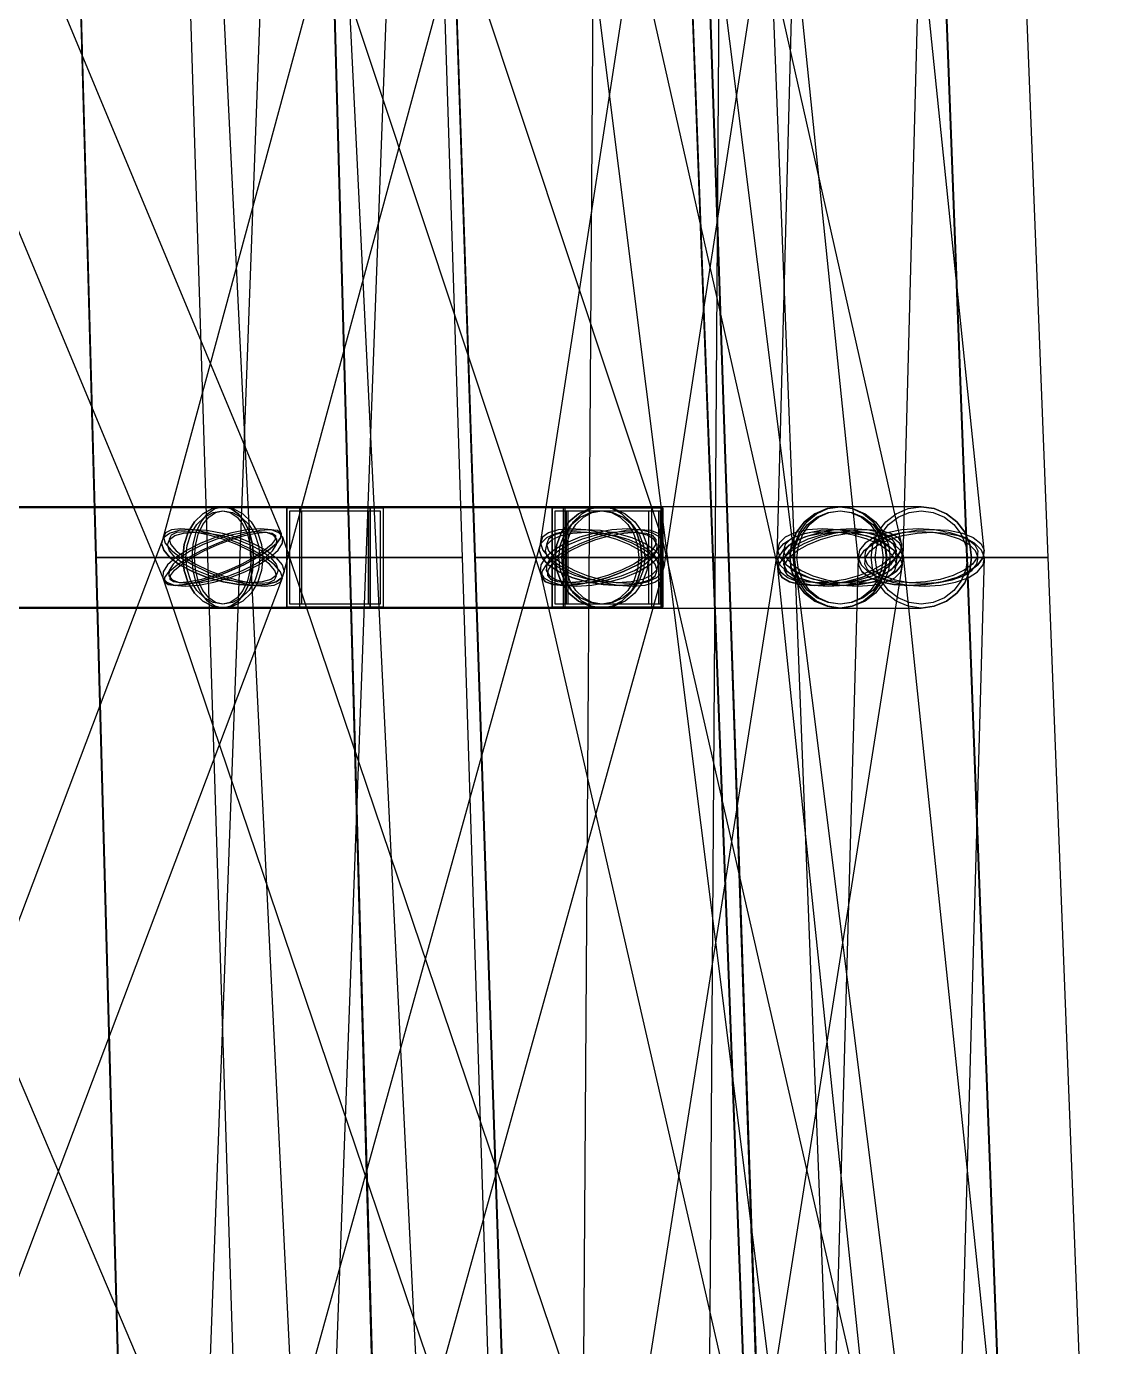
# Model space of a CAD drawing. Header units: millimetres. Extents: x -123812 to 252100, y -3000 to 639000.
# Drawn here: x 5987 to 10288, y 476827 to 482135 of the extents above; entities that cross this region are included whole.
import ezdxf

# ---------------------------------------------------------------- set-up
doc = ezdxf.new("R2010")
doc.units = ezdxf.units.MM
doc.layers.add('D-STR-STRC', color=7, linetype='Continuous', lineweight=25)

msp = doc.modelspace()

# ---------------------------------------------------------------- linework, layer by layer
at = {"layer": 'D-STR-STRC'}
for points in [[(6055.3, 496987.7), (7132.3, 474987.7), (7140.9, 474982), (7166.2, 474977.6), (7206.6, 474974.7), (7259.1, 474973.5), (7320.3, 474974.1), (7386, 474976.5), (7451.6, 474980.5), (7512.8, 474985.8), (7565.3, 474992.1), (7605.7, 474998.9), (7631, 475005.8), (7639.6, 475012.3), (6562.7, 497012.3)], [(6435.6, 496968.5), (9192.6, 474968.5), (9201.2, 474965.6), (9226.3, 474965.1), (9266.4, 474966.9), (9318.6, 474971), (9379.4, 474977), (9444.6, 474984.7), (9509.8, 474993.3), (9570.6, 475002.5), (9622.8, 475011.4), (9662.9, 475019.6), (9688.1, 475026.4), (9696.6, 475031.5), (6939.7, 497031.5)], [(7473, 497009.3), (6660.1, 475009.3), (6668.8, 475001.7), (6694.1, 474994), (6734.4, 474986.6), (6787, 474980.3), (6848.2, 474975.2), (6913.9, 474971.9), (6979.6, 474970.4), (7040.8, 474971), (7093.4, 474973.5), (7133.8, 474977.9), (7159.1, 474983.8), (7167.8, 474990.7), (7980.7, 496990.7)], [(8364.2, 497001.7), (8213.8, 475001.7), (8222.5, 474994), (8247.8, 474986.7), (8288.2, 474980.3), (8340.8, 474975.2), (8402.1, 474971.9), (8467.8, 474970.4), (8533.5, 474971), (8594.8, 474973.5), (8647.4, 474977.9), (8687.8, 474983.7), (8713.1, 474990.7), (8721.8, 474998.3), (8872.2, 496998.3)], [(4460.1, 484902.1), (6542.1, 479902.1), (6556.4, 479890.8), (6585.8, 479887), (6628.1, 479890.8), (6680.6, 479902.1), (6739.6, 479920.1), (6801.1, 479943.5), (6860.9, 479970.8), (6915, 480000), (6959.6, 480029.2), (6991.7, 480056.5), (7009.2, 480079.9), (7010.8, 480097.9), (4928.8, 485097.9)], [(6397.8, 484920.1), (8058.3, 479920.1), (8073.3, 479902.1), (8103.6, 479890.8), (8147.3, 479887), (8201.4, 479890.8), (8262.2, 479902.1), (8325.5, 479920.1), (8387, 479943.5), (8442.5, 479970.8), (8488.3, 480000), (8521.2, 480029.2), (8539, 480056.5), (8540.5, 480079.9), (6880.1, 485079.9)], [(7884.6, 485056.5), (6530, 480056.5), (6538.7, 480029.2), (6563.5, 480000), (6602.9, 479970.8), (6654.1, 479943.5), (6713.6, 479920.1), (6777.4, 479902.1), (6841.2, 479890.8), (6900.5, 479887), (6951.4, 479890.8), (6990.3, 479902.1), (7014.7, 479920.1), (7022.8, 479943.5), (8377.4, 484943.5)], [(7883.4, 484943.5), (9009.2, 479943.5), (9023.8, 479920.1), (9054.3, 479902.1), (9098.6, 479890.8), (9153.7, 479887), (9215.8, 479890.8), (9280.7, 479902.1), (9344, 479920.1), (9401.3, 479943.5), (9448.8, 479970.8), (9483.2, 480000), (9502.2, 480029.2), (9504.4, 480056.5), (8378.6, 485056.5)], [(8817.5, 485029.2), (8047.9, 480029.2), (8057.9, 480000), (8084.4, 479970.8), (8125.5, 479943.5), (8178.5, 479920.1), (8239.7, 479902.1), (8305, 479890.8), (8369.9, 479887), (8430, 479890.8), (8481.2, 479902.1), (8520, 479920.1), (8543.8, 479943.5), (8550.9, 479970.8), (9320.5, 484970.8)], [(8816.8, 484970.8), (9331.1, 479970.8), (9344.6, 479943.5), (9374.3, 479920.1), (9418.3, 479902.1), (9473.5, 479890.8), (9536.2, 479887), (9602.1, 479890.8), (9666.8, 479902.1), (9725.7, 479920.1), (9775, 479943.5), (9811.2, 479970.8), (9831.8, 480000), (9835.6, 480029.2), (9321.2, 485029.2)], [(9135.2, 485000), (9003.1, 480000), (9014.9, 479970.8), (9043.2, 479943.5), (9086, 479920.1), (9140.4, 479902.1), (9202.8, 479890.8), (9268.9, 479887), (9334.1, 479890.8), (9394.1, 479902.1), (9444.7, 479920.1), (9482.5, 479943.5), (9504.9, 479970.8), (9510.4, 480000), (9642.5, 485000)], [(4791.7, 479796.8), (6776.4, 479796.8), (6808.5, 479803.7), (6838.3, 479824), (6863.9, 479856.3), (6883.6, 479898.4), (6895.9, 479947.4), (6900.1, 480000), (6895.9, 480052.6), (6883.6, 480101.6), (6863.9, 480143.7), (6838.3, 480176), (6808.5, 480196.3), (6776.4, 480203.2), (4791.7, 480203.2)], [(4791.7, 479796.8), (6776.4, 479796.8), (6808.5, 479803.7), (6838.3, 479824), (6863.9, 479856.3), (6883.6, 479898.4), (6895.9, 479947.4), (6900.1, 480000), (6895.9, 480052.6), (6883.6, 480101.6), (6863.9, 480143.7), (6838.3, 480176), (6808.5, 480196.3), (6776.4, 480203.2), (4791.7, 480203.2)], [(7147.7, 475099.5), (5025.4, 480099.5), (5010.8, 480110.9), (4981.4, 480114.8), (4939, 480110.9), (4886.5, 480099.5), (4827.6, 480081.2), (4766.3, 480057.4), (4706.6, 480029.7), (4652.8, 480000), (4608.4, 479970.3), (4576.6, 479942.6), (4559.3, 479918.8), (4557.9, 479900.5), (6680.2, 474900.5)], [(5128.1, 474918.8), (7015.6, 479918.8), (7007.6, 479942.6), (6983.8, 479970.3), (6945.9, 480000), (6896.5, 480029.7), (6838.9, 480057.4), (6777, 480081.2), (6715.1, 480099.5), (6657.3, 480110.9), (6607.7, 480114.8), (6569.6, 480110.9), (6545.6, 480099.5), (6537.3, 480081.2), (4649.7, 475081.2)], [(8708.5, 475081.2), (7017.1, 480081.2), (7002, 480099.5), (6971.4, 480110.9), (6927.6, 480114.8), (6873.5, 480110.9), (6812.8, 480099.5), (6749.6, 480081.2), (6688.2, 480057.4), (6632.9, 480029.7), (6587.3, 480000), (6554.6, 479970.3), (6537, 479942.6), (6535.8, 479918.8), (8227.1, 474918.8)], [(7160.1, 474942.6), (8545.5, 479942.6), (8536.9, 479970.3), (8512.1, 480000), (8472.8, 480029.7), (8421.7, 480057.4), (8362.2, 480081.2), (8298.5, 480099.5), (8234.8, 480110.9), (8175.6, 480114.8), (8124.7, 480110.9), (8085.8, 480099.5), (8061.4, 480081.2), (8053.3, 480057.4), (6667.8, 475057.4)], [(9692, 475057.4), (8546.8, 480057.4), (8532, 480081.2), (8501.4, 480099.5), (8456.9, 480110.9), (8401.8, 480114.8), (8339.6, 480110.9), (8274.8, 480099.5), (8211.6, 480081.2), (8154.4, 480057.4), (8107, 480029.7), (8072.8, 480000), (8054, 479970.3), (8052, 479942.6), (9197.2, 474942.6)], [(8719.2, 474970.3), (9508.2, 479970.3), (9498.2, 480000), (9471.7, 480029.7), (9430.6, 480057.4), (9377.6, 480081.2), (9316.4, 480099.5), (9251.1, 480110.9), (9186.3, 480114.8), (9126.2, 480110.9), (9075, 480099.5), (9036.2, 480081.2), (9012.5, 480057.4), (9005.4, 480029.7), (8216.4, 475029.7)], [(10029.9, 475029.7), (9508.9, 480029.7), (9495.3, 480057.4), (9465.5, 480081.2), (9421.4, 480099.5), (9366.1, 480110.9), (9303.4, 480114.8), (9237.4, 480110.9), (9172.8, 480099.5), (9114, 480081.2), (9064.8, 480057.4), (9028.7, 480029.7), (9008.2, 480000), (9004.6, 479970.3), (9525.6, 474970.3)], [(9698.2, 475000), (9837, 480000), (9825.1, 480029.7), (9796.8, 480057.4), (9753.9, 480081.2), (9699.4, 480099.5), (9637, 480110.9), (9570.9, 480114.8), (9505.7, 480110.9), (9445.8, 480099.5), (9395.2, 480081.2), (9357.5, 480057.4), (9335.1, 480029.7), (9329.7, 480000), (9191, 475000)]]:
    msp.add_lwpolyline(points, dxfattribs=at)
for points in [[(6128.2, 485000), (6264.5, 480000), (7288.4, 480000), (7149.7, 485000)], [(6129.8, 485000), (6266.8, 480000), (7286, 480000), (7148.1, 485000)], [(6557.8, 485000), (6715.3, 480000), (7739.2, 480000), (7579.3, 485000)], [(7620.2, 485000), (7787.5, 480000), (8811.3, 480000), (8641.8, 485000)], [(7621.9, 485000), (7789.8, 480000), (8809, 480000), (8640.1, 485000)], [(8558.2, 485000), (8744.9, 480000), (9768.7, 480000), (9579.7, 485000)], [(8559.8, 485000), (8747.2, 480000), (9766.4, 480000), (9578.1, 485000)], [(8879.8, 485000), (9073.7, 480000), (10092.9, 480000), (9898, 485000)], [(4031.2, 479800), (7368.7, 479800), (7368.7, 480200), (4031.2, 480200)], [(4031.2, 479800), (7368.7, 479800), (7368.7, 480200), (4031.2, 480200)], [(6615.2, 480000), (6620.7, 479947.4), (6636.8, 479898.4), (6662.4, 479856.3), (6695.8, 479824), (6734.7, 479803.7), (6776.4, 479796.8), (8299.4, 479796.8), (8341.1, 479803.7), (8380, 479824), (8413.4, 479856.3), (8439, 479898.4), (8455.1, 479947.4), (8460.6, 480000), (8455.1, 480052.6), (8439, 480101.6), (8413.4, 480143.7), (8380, 480176), (8341.1, 480196.3), (8299.4, 480203.2), (6776.4, 480203.2), (6734.7, 480196.3), (6695.8, 480176), (6662.4, 480143.7), (6636.8, 480101.6), (6620.7, 480052.6)], [(6937.6, 480000), (6932.2, 479947.4), (6916.1, 479898.4), (6890.4, 479856.3), (6857, 479824), (6818.2, 479803.7), (6776.4, 479796.8), (6734.7, 479803.7), (6695.8, 479824), (6662.4, 479856.3), (6636.8, 479898.4), (6620.7, 479947.4), (6615.2, 480000), (6620.7, 480052.6), (6636.8, 480101.6), (6662.4, 480143.7), (6695.8, 480176), (6734.7, 480196.3), (6776.4, 480203.2), (6818.2, 480196.3), (6857, 480176), (6890.4, 480143.7), (6916.1, 480101.6), (6932.2, 480052.6)], [(6615.2, 480000), (6620.7, 479947.4), (6636.8, 479898.4), (6662.4, 479856.3), (6695.8, 479824), (6734.7, 479803.7), (6776.4, 479796.8), (8299.4, 479796.8), (8341.1, 479803.7), (8380, 479824), (8413.4, 479856.3), (8439, 479898.4), (8455.1, 479947.4), (8460.6, 480000), (8455.1, 480052.6), (8439, 480101.6), (8413.4, 480143.7), (8380, 480176), (8341.1, 480196.3), (8299.4, 480203.2), (6776.4, 480203.2), (6734.7, 480196.3), (6695.8, 480176), (6662.4, 480143.7), (6636.8, 480101.6), (6620.7, 480052.6)], [(6937.6, 480000), (6932.2, 479947.4), (6916.1, 479898.4), (6890.4, 479856.3), (6857, 479824), (6818.2, 479803.7), (6776.4, 479796.8), (6734.7, 479803.7), (6695.8, 479824), (6662.4, 479856.3), (6636.8, 479898.4), (6620.7, 479947.4), (6615.2, 480000), (6620.7, 480052.6), (6636.8, 480101.6), (6662.4, 480143.7), (6695.8, 480176), (6734.7, 480196.3), (6776.4, 480203.2), (6818.2, 480196.3), (6857, 480176), (6890.4, 480143.7), (6916.1, 480101.6), (6932.2, 480052.6)], [(6925, 480000), (6919.9, 479951.5), (6905.1, 479906.4), (6881.5, 479867.6), (6850.7, 479837.9), (6814.9, 479819.2), (6776.4, 479812.8), (6738, 479819.2), (6702.2, 479837.9), (6671.4, 479867.6), (6647.8, 479906.4), (6633, 479951.5), (6627.9, 480000), (6633, 480048.5), (6647.8, 480093.6), (6671.4, 480132.4), (6702.2, 480162.1), (6738, 480180.8), (6776.4, 480187.2), (6814.9, 480180.8), (6850.7, 480162.1), (6881.5, 480132.4), (6905.1, 480093.6), (6919.9, 480048.5)], [(6925, 480000), (6919.9, 479951.5), (6905.1, 479906.4), (6881.5, 479867.6), (6850.7, 479837.9), (6814.9, 479819.2), (6776.4, 479812.8), (6738, 479819.2), (6702.2, 479837.9), (6671.4, 479867.6), (6647.8, 479906.4), (6633, 479951.5), (6627.9, 480000), (6633, 480048.5), (6647.8, 480093.6), (6671.4, 480132.4), (6702.2, 480162.1), (6738, 480180.8), (6776.4, 480187.2), (6814.9, 480180.8), (6850.7, 480162.1), (6881.5, 480132.4), (6905.1, 480093.6), (6919.9, 480048.5)], [(6900.1, 480000), (6895.9, 479947.4), (6883.6, 479898.4), (6863.9, 479856.3), (6838.3, 479824), (6808.5, 479803.7), (6776.4, 479796.8), (6744.4, 479803.7), (6714.6, 479824), (6689, 479856.3), (6669.3, 479898.4), (6657, 479947.4), (6652.7, 480000), (6657, 480052.6), (6669.3, 480101.6), (6689, 480143.7), (6714.6, 480176), (6744.4, 480196.3), (6776.4, 480203.2), (6808.5, 480196.3), (6838.3, 480176), (6863.9, 480143.7), (6883.6, 480101.6), (6895.9, 480052.6)], [(6900.1, 480000), (6895.9, 479947.4), (6883.6, 479898.4), (6863.9, 479856.3), (6838.3, 479824), (6808.5, 479803.7), (6776.4, 479796.8), (6744.4, 479803.7), (6714.6, 479824), (6689, 479856.3), (6669.3, 479898.4), (6657, 479947.4), (6652.7, 480000), (6657, 480052.6), (6669.3, 480101.6), (6689, 480143.7), (6714.6, 480176), (6744.4, 480196.3), (6776.4, 480203.2), (6808.5, 480196.3), (6838.3, 480176), (6863.9, 480143.7), (6883.6, 480101.6), (6895.9, 480052.6)], [(6890.4, 480000), (6886.5, 479951.5), (6875.1, 479906.4), (6857, 479867.6), (6833.4, 479837.9), (6805.9, 479819.2), (6776.4, 479812.8), (6746.9, 479819.2), (6719.5, 479837.9), (6695.9, 479867.6), (6677.7, 479906.4), (6666.4, 479951.5), (6662.5, 480000), (6666.4, 480048.5), (6677.7, 480093.6), (6695.9, 480132.4), (6719.5, 480162.1), (6746.9, 480180.8), (6776.4, 480187.2), (6805.9, 480180.8), (6833.4, 480162.1), (6857, 480132.4), (6875.1, 480093.6), (6886.5, 480048.5)], [(6890.4, 480000), (6886.5, 479951.5), (6875.1, 479906.4), (6857, 479867.6), (6833.4, 479837.9), (6805.9, 479819.2), (6776.4, 479812.8), (6746.9, 479819.2), (6719.5, 479837.9), (6695.9, 479867.6), (6677.7, 479906.4), (6666.4, 479951.5), (6662.5, 480000), (6666.4, 480048.5), (6677.7, 480093.6), (6695.9, 480132.4), (6719.5, 480162.1), (6746.9, 480180.8), (6776.4, 480187.2), (6805.9, 480180.8), (6833.4, 480162.1), (6857, 480132.4), (6875.1, 480093.6), (6886.5, 480048.5)], [(7034.1, 479800), (8538.5, 479800), (8538.5, 480200), (7034.1, 480200)], [(7034.1, 480200), (7420.4, 480200), (7420.4, 479800), (7034.1, 479800)], [(7034.1, 479800), (8538.5, 479800), (8538.5, 480200), (7034.1, 480200)], [(7034.1, 480200), (7420.4, 480200), (7420.4, 479800), (7034.1, 479800)], [(7045.6, 480188), (7408.8, 480188), (7408.8, 479812), (7045.6, 479812)], [(7045.6, 480188), (7408.8, 480188), (7408.8, 479812), (7045.6, 479812)], [(7085.8, 480200), (7368.7, 480200), (7368.7, 479800), (7085.8, 479800)], [(7085.8, 480200), (7368.7, 480200), (7368.7, 479800), (7085.8, 479800)], [(7094.3, 480188), (7360.2, 480188), (7360.2, 479812), (7094.3, 479812)], [(7094.3, 480188), (7360.2, 480188), (7360.2, 479812), (7094.3, 479812)], [(8099.4, 479800), (8545.3, 479800), (8545.3, 480200), (8099.4, 480200)], [(8099.4, 480200), (8499.4, 480200), (8499.4, 479800), (8099.4, 479800)], [(8111.4, 480188), (8487.4, 480188), (8487.4, 479812), (8111.4, 479812)], [(8111.7, 480000), (8118.1, 479947.4), (8136.8, 479898.4), (8166.7, 479856.3), (8205.5, 479824), (8250.8, 479803.7), (8299.4, 479796.8), (9256.8, 479796.8), (9305.4, 479803.7), (9350.7, 479824), (9389.5, 479856.3), (9419.4, 479898.4), (9438.1, 479947.4), (9444.5, 480000), (9438.1, 480052.6), (9419.4, 480101.6), (9389.5, 480143.7), (9350.7, 480176), (9305.4, 480196.3), (9256.8, 480203.2), (8299.4, 480203.2), (8250.8, 480196.3), (8205.5, 480176), (8166.7, 480143.7), (8136.8, 480101.6), (8118.1, 480052.6)], [(8487.1, 480000), (8480.7, 479947.4), (8462, 479898.4), (8432.2, 479856.3), (8393.3, 479824), (8348, 479803.7), (8299.4, 479796.8), (8250.8, 479803.7), (8205.5, 479824), (8166.7, 479856.3), (8136.8, 479898.4), (8118.1, 479947.4), (8111.7, 480000), (8118.1, 480052.6), (8136.8, 480101.6), (8166.7, 480143.7), (8205.5, 480176), (8250.8, 480196.3), (8299.4, 480203.2), (8348, 480196.3), (8393.3, 480176), (8432.2, 480143.7), (8462, 480101.6), (8480.7, 480052.6)], [(8111.7, 480000), (8118.1, 479947.4), (8136.8, 479898.4), (8166.7, 479856.3), (8205.5, 479824), (8250.8, 479803.7), (8299.4, 479796.8), (9256.8, 479796.8), (9305.4, 479803.7), (9350.7, 479824), (9389.5, 479856.3), (9419.4, 479898.4), (9438.1, 479947.4), (9444.5, 480000), (9438.1, 480052.6), (9419.4, 480101.6), (9389.5, 480143.7), (9350.7, 480176), (9305.4, 480196.3), (9256.8, 480203.2), (8299.4, 480203.2), (8250.8, 480196.3), (8205.5, 480176), (8166.7, 480143.7), (8136.8, 480101.6), (8118.1, 480052.6)], [(8487.1, 480000), (8480.7, 479947.4), (8462, 479898.4), (8432.2, 479856.3), (8393.3, 479824), (8348, 479803.7), (8299.4, 479796.8), (8250.8, 479803.7), (8205.5, 479824), (8166.7, 479856.3), (8136.8, 479898.4), (8118.1, 479947.4), (8111.7, 480000), (8118.1, 480052.6), (8136.8, 480101.6), (8166.7, 480143.7), (8205.5, 480176), (8250.8, 480196.3), (8299.4, 480203.2), (8348, 480196.3), (8393.3, 480176), (8432.2, 480143.7), (8462, 480101.6), (8480.7, 480052.6)], [(8472.4, 480000), (8466.5, 479951.5), (8449.2, 479906.4), (8421.7, 479867.6), (8385.9, 479837.9), (8344.2, 479819.2), (8299.4, 479812.8), (8254.6, 479819.2), (8212.9, 479837.9), (8177.1, 479867.6), (8149.6, 479906.4), (8132.4, 479951.5), (8126.5, 480000), (8132.4, 480048.5), (8149.6, 480093.6), (8177.1, 480132.4), (8212.9, 480162.1), (8254.6, 480180.8), (8299.4, 480187.2), (8344.2, 480180.8), (8385.9, 480162.1), (8421.7, 480132.4), (8449.2, 480093.6), (8466.5, 480048.5)], [(8472.4, 480000), (8466.5, 479951.5), (8449.2, 479906.4), (8421.7, 479867.6), (8385.9, 479837.9), (8344.2, 479819.2), (8299.4, 479812.8), (8254.6, 479819.2), (8212.9, 479837.9), (8177.1, 479867.6), (8149.6, 479906.4), (8132.4, 479951.5), (8126.5, 480000), (8132.4, 480048.5), (8149.6, 480093.6), (8177.1, 480132.4), (8212.9, 480162.1), (8254.6, 480180.8), (8299.4, 480187.2), (8344.2, 480180.8), (8385.9, 480162.1), (8421.7, 480132.4), (8449.2, 480093.6), (8466.5, 480048.5)], [(8460.6, 480000), (8455.1, 479947.4), (8439, 479898.4), (8413.4, 479856.3), (8380, 479824), (8341.1, 479803.7), (8299.4, 479796.8), (8257.7, 479803.7), (8218.8, 479824), (8185.4, 479856.3), (8159.8, 479898.4), (8143.7, 479947.4), (8138.2, 480000), (8143.7, 480052.6), (8159.8, 480101.6), (8185.4, 480143.7), (8218.8, 480176), (8257.7, 480196.3), (8299.4, 480203.2), (8341.1, 480196.3), (8380, 480176), (8413.4, 480143.7), (8439, 480101.6), (8455.1, 480052.6)], [(8460.6, 480000), (8455.1, 479947.4), (8439, 479898.4), (8413.4, 479856.3), (8380, 479824), (8341.1, 479803.7), (8299.4, 479796.8), (8257.7, 479803.7), (8218.8, 479824), (8185.4, 479856.3), (8159.8, 479898.4), (8143.7, 479947.4), (8138.2, 480000), (8143.7, 480052.6), (8159.8, 480101.6), (8185.4, 480143.7), (8218.8, 480176), (8257.7, 480196.3), (8299.4, 480203.2), (8341.1, 480196.3), (8380, 480176), (8413.4, 480143.7), (8439, 480101.6), (8455.1, 480052.6)], [(8145.3, 480200), (8545.3, 480200), (8545.3, 479800), (8145.3, 479800)], [(8447.9, 480000), (8442.9, 479951.5), (8428, 479906.4), (8404.4, 479867.6), (8373.7, 479837.9), (8337.8, 479819.2), (8299.4, 479812.8), (8261, 479819.2), (8225.2, 479837.9), (8194.4, 479867.6), (8170.8, 479906.4), (8156, 479951.5), (8150.9, 480000), (8156, 480048.5), (8170.8, 480093.6), (8194.4, 480132.4), (8225.2, 480162.1), (8261, 480180.8), (8299.4, 480187.2), (8337.8, 480180.8), (8373.7, 480162.1), (8404.4, 480132.4), (8428, 480093.6), (8442.9, 480048.5)], [(8447.9, 480000), (8442.9, 479951.5), (8428, 479906.4), (8404.4, 479867.6), (8373.7, 479837.9), (8337.8, 479819.2), (8299.4, 479812.8), (8261, 479819.2), (8225.2, 479837.9), (8194.4, 479867.6), (8170.8, 479906.4), (8156, 479951.5), (8150.9, 480000), (8156, 480048.5), (8170.8, 480093.6), (8194.4, 480132.4), (8225.2, 480162.1), (8261, 480180.8), (8299.4, 480187.2), (8337.8, 480180.8), (8373.7, 480162.1), (8404.4, 480132.4), (8428, 480093.6), (8442.9, 480048.5)], [(8152.1, 480200), (8538.5, 480200), (8538.5, 479800), (8152.1, 479800)], [(8152.1, 480200), (8538.5, 480200), (8538.5, 479800), (8152.1, 479800)], [(8157.3, 480188), (8533.3, 480188), (8533.3, 479812), (8157.3, 479812)], [(8163.7, 480188), (8526.9, 480188), (8526.9, 479812), (8163.7, 479812)], [(8163.7, 480188), (8526.9, 480188), (8526.9, 479812), (8163.7, 479812)], [(9055.3, 480000), (9062.2, 479947.4), (9082.3, 479898.4), (9114.3, 479856.3), (9156.1, 479824), (9204.6, 479803.7), (9256.8, 479796.8), (9583.3, 479796.8), (9635.5, 479803.7), (9684.1, 479824), (9725.8, 479856.3), (9757.8, 479898.4), (9777.9, 479947.4), (9784.8, 480000), (9777.9, 480052.6), (9757.8, 480101.6), (9725.8, 480143.7), (9684.1, 480176), (9635.5, 480196.3), (9583.3, 480203.2), (9256.8, 480203.2), (9204.6, 480196.3), (9156.1, 480176), (9114.3, 480143.7), (9082.3, 480101.6), (9062.2, 480052.6)], [(9458.3, 480000), (9451.4, 479947.4), (9431.3, 479898.4), (9399.2, 479856.3), (9357.5, 479824), (9308.9, 479803.7), (9256.8, 479796.8), (9204.6, 479803.7), (9156.1, 479824), (9114.3, 479856.3), (9082.3, 479898.4), (9062.2, 479947.4), (9055.3, 480000), (9062.2, 480052.6), (9082.3, 480101.6), (9114.3, 480143.7), (9156.1, 480176), (9204.6, 480196.3), (9256.8, 480203.2), (9308.9, 480196.3), (9357.5, 480176), (9399.2, 480143.7), (9431.3, 480101.6), (9451.4, 480052.6)], [(9055.3, 480000), (9062.2, 479947.4), (9082.3, 479898.4), (9114.3, 479856.3), (9156.1, 479824), (9204.6, 479803.7), (9256.8, 479796.8), (9583.3, 479796.8), (9635.5, 479803.7), (9684.1, 479824), (9725.8, 479856.3), (9757.8, 479898.4), (9777.9, 479947.4), (9784.8, 480000), (9777.9, 480052.6), (9757.8, 480101.6), (9725.8, 480143.7), (9684.1, 480176), (9635.5, 480196.3), (9583.3, 480203.2), (9256.8, 480203.2), (9204.6, 480196.3), (9156.1, 480176), (9114.3, 480143.7), (9082.3, 480101.6), (9062.2, 480052.6)], [(9458.3, 480000), (9451.4, 479947.4), (9431.3, 479898.4), (9399.2, 479856.3), (9357.5, 479824), (9308.9, 479803.7), (9256.8, 479796.8), (9204.6, 479803.7), (9156.1, 479824), (9114.3, 479856.3), (9082.3, 479898.4), (9062.2, 479947.4), (9055.3, 480000), (9062.2, 480052.6), (9082.3, 480101.6), (9114.3, 480143.7), (9156.1, 480176), (9204.6, 480196.3), (9256.8, 480203.2), (9308.9, 480196.3), (9357.5, 480176), (9399.2, 480143.7), (9431.3, 480101.6), (9451.4, 480052.6)], [(9444.5, 480000), (9438.1, 479947.4), (9419.4, 479898.4), (9389.5, 479856.3), (9350.7, 479824), (9305.4, 479803.7), (9256.8, 479796.8), (9208.2, 479803.7), (9162.9, 479824), (9124, 479856.3), (9094.2, 479898.4), (9075.5, 479947.4), (9069.1, 480000), (9075.5, 480052.6), (9094.2, 480101.6), (9124, 480143.7), (9162.9, 480176), (9208.2, 480196.3), (9256.8, 480203.2), (9305.4, 480196.3), (9350.7, 480176), (9389.5, 480143.7), (9419.4, 480101.6), (9438.1, 480052.6)], [(9444.5, 480000), (9438.1, 479947.4), (9419.4, 479898.4), (9389.5, 479856.3), (9350.7, 479824), (9305.4, 479803.7), (9256.8, 479796.8), (9208.2, 479803.7), (9162.9, 479824), (9124, 479856.3), (9094.2, 479898.4), (9075.5, 479947.4), (9069.1, 480000), (9075.5, 480052.6), (9094.2, 480101.6), (9124, 480143.7), (9162.9, 480176), (9208.2, 480196.3), (9256.8, 480203.2), (9305.4, 480196.3), (9350.7, 480176), (9389.5, 480143.7), (9419.4, 480101.6), (9438.1, 480052.6)], [(9442.4, 480000), (9436.1, 479951.5), (9417.5, 479906.4), (9388, 479867.6), (9349.6, 479837.9), (9304.8, 479819.2), (9256.8, 479812.8), (9208.8, 479819.2), (9164, 479837.9), (9125.6, 479867.6), (9096.1, 479906.4), (9077.5, 479951.5), (9071.2, 480000), (9077.5, 480048.5), (9096.1, 480093.6), (9125.6, 480132.4), (9164, 480162.1), (9208.8, 480180.8), (9256.8, 480187.2), (9304.8, 480180.8), (9349.6, 480162.1), (9388, 480132.4), (9417.5, 480093.6), (9436.1, 480048.5)], [(9442.4, 480000), (9436.1, 479951.5), (9417.5, 479906.4), (9388, 479867.6), (9349.6, 479837.9), (9304.8, 479819.2), (9256.8, 479812.8), (9208.8, 479819.2), (9164, 479837.9), (9125.6, 479867.6), (9096.1, 479906.4), (9077.5, 479951.5), (9071.2, 480000), (9077.5, 480048.5), (9096.1, 480093.6), (9125.6, 480132.4), (9164, 480162.1), (9208.8, 480180.8), (9256.8, 480187.2), (9304.8, 480180.8), (9349.6, 480162.1), (9388, 480132.4), (9417.5, 480093.6), (9436.1, 480048.5)], [(9429.7, 480000), (9423.8, 479951.5), (9406.6, 479906.4), (9379.1, 479867.6), (9343.3, 479837.9), (9301.6, 479819.2), (9256.8, 479812.8), (9212, 479819.2), (9170.3, 479837.9), (9134.5, 479867.6), (9107, 479906.4), (9089.7, 479951.5), (9083.8, 480000), (9089.7, 480048.5), (9107, 480093.6), (9134.5, 480132.4), (9170.3, 480162.1), (9212, 480180.8), (9256.8, 480187.2), (9301.6, 480180.8), (9343.3, 480162.1), (9379.1, 480132.4), (9406.6, 480093.6), (9423.8, 480048.5)], [(9429.7, 480000), (9423.8, 479951.5), (9406.6, 479906.4), (9379.1, 479867.6), (9343.3, 479837.9), (9301.6, 479819.2), (9256.8, 479812.8), (9212, 479819.2), (9170.3, 479837.9), (9134.5, 479867.6), (9107, 479906.4), (9089.7, 479951.5), (9083.8, 480000), (9089.7, 480048.5), (9107, 480093.6), (9134.5, 480132.4), (9170.3, 480162.1), (9212, 480180.8), (9256.8, 480187.2), (9301.6, 480180.8), (9343.3, 480162.1), (9379.1, 480132.4), (9406.6, 480093.6), (9423.8, 480048.5)], [(9784.8, 480000), (9777.9, 479947.4), (9757.8, 479898.4), (9725.8, 479856.3), (9684.1, 479824), (9635.5, 479803.7), (9583.3, 479796.8), (9531.2, 479803.7), (9482.6, 479824), (9440.9, 479856.3), (9408.9, 479898.4), (9388.7, 479947.4), (9381.9, 480000), (9388.7, 480052.6), (9408.9, 480101.6), (9440.9, 480143.7), (9482.6, 480176), (9531.2, 480196.3), (9583.3, 480203.2), (9635.5, 480196.3), (9684.1, 480176), (9725.8, 480143.7), (9757.8, 480101.6), (9777.9, 480052.6)], [(9784.8, 480000), (9777.9, 479947.4), (9757.8, 479898.4), (9725.8, 479856.3), (9684.1, 479824), (9635.5, 479803.7), (9583.3, 479796.8), (9531.2, 479803.7), (9482.6, 479824), (9440.9, 479856.3), (9408.9, 479898.4), (9388.7, 479947.4), (9381.9, 480000), (9388.7, 480052.6), (9408.9, 480101.6), (9440.9, 480143.7), (9482.6, 480176), (9531.2, 480196.3), (9583.3, 480203.2), (9635.5, 480196.3), (9684.1, 480176), (9725.8, 480143.7), (9757.8, 480101.6), (9777.9, 480052.6)], [(9768.9, 480000), (9762.6, 479951.5), (9744.1, 479906.4), (9714.6, 479867.6), (9676.1, 479837.9), (9631.4, 479819.2), (9583.3, 479812.8), (9535.3, 479819.2), (9490.5, 479837.9), (9452.1, 479867.6), (9422.6, 479906.4), (9404.1, 479951.5), (9397.7, 480000), (9404.1, 480048.5), (9422.6, 480093.6), (9452.1, 480132.4), (9490.5, 480162.1), (9535.3, 480180.8), (9583.3, 480187.2), (9631.4, 480180.8), (9676.1, 480162.1), (9714.6, 480132.4), (9744.1, 480093.6), (9762.6, 480048.5)], [(9768.9, 480000), (9762.6, 479951.5), (9744.1, 479906.4), (9714.6, 479867.6), (9676.1, 479837.9), (9631.4, 479819.2), (9583.3, 479812.8), (9535.3, 479819.2), (9490.5, 479837.9), (9452.1, 479867.6), (9422.6, 479906.4), (9404.1, 479951.5), (9397.7, 480000), (9404.1, 480048.5), (9422.6, 480093.6), (9452.1, 480132.4), (9490.5, 480162.1), (9535.3, 480180.8), (9583.3, 480187.2), (9631.4, 480180.8), (9676.1, 480162.1), (9714.6, 480132.4), (9744.1, 480093.6), (9762.6, 480048.5)], [(6989.3, 480000), (7014.2, 479970.8), (7022.8, 479943.5), (7014.7, 479920.1), (6990.3, 479902.1), (6951.4, 479890.8), (6900.5, 479887), (6841.2, 479890.8), (6777.4, 479902.1), (6713.6, 479920.1), (6654.1, 479943.5), (6602.9, 479970.8), (6563.5, 480000), (6538.7, 480029.2), (6530, 480056.5), (6538.2, 480079.9), (6562.6, 480097.9), (6601.5, 480109.2), (6652.4, 480113), (6711.7, 480109.2), (6775.5, 480097.9), (6839.3, 480079.9), (6898.8, 480056.5), (6950, 480029.2)], [(6587.3, 480000), (6554.6, 479970.3), (6537, 479942.6), (6535.8, 479918.8), (6550.9, 479900.5), (6581.4, 479889.1), (6625.2, 479885.2), (6679.4, 479889.1), (6740.1, 479900.5), (6803.3, 479918.8), (6864.7, 479942.6), (6920, 479970.3), (6965.6, 480000), (6998.3, 480029.7), (7015.9, 480057.4), (7017.1, 480081.2), (7002, 480099.5), (6971.4, 480110.9), (6927.6, 480114.8), (6873.5, 480110.9), (6812.8, 480099.5), (6749.6, 480081.2), (6688.2, 480057.4), (6632.9, 480029.7)], [(6606.9, 480000), (6656.4, 479970.3), (6714, 479942.6), (6775.9, 479918.8), (6837.8, 479900.5), (6895.5, 479889.1), (6945.2, 479885.2), (6983.3, 479889.1), (7007.3, 479900.5), (7015.6, 479918.8), (7007.6, 479942.6), (6983.8, 479970.3), (6945.9, 480000), (6896.5, 480029.7), (6838.9, 480057.4), (6777, 480081.2), (6715.1, 480099.5), (6657.3, 480110.9), (6607.7, 480114.8), (6569.6, 480110.9), (6545.6, 480099.5), (6537.3, 480081.2), (6545.3, 480057.4), (6569, 480029.7)], [(6915, 480000), (6860.9, 479970.8), (6801.1, 479943.5), (6739.6, 479920.1), (6680.6, 479902.1), (6628.1, 479890.8), (6585.8, 479887), (6556.4, 479890.8), (6542.1, 479902.1), (6543.7, 479920.1), (6561.1, 479943.5), (6593.3, 479970.8), (6637.9, 480000), (6692, 480029.2), (6751.8, 480056.5), (6813.3, 480079.9), (6872.3, 480097.9), (6924.8, 480109.2), (6967.1, 480113), (6996.5, 480109.2), (7010.8, 480097.9), (7009.2, 480079.9), (6991.7, 480056.5), (6959.6, 480029.2)], [(8540.9, 480000), (8550.9, 479970.8), (8543.8, 479943.5), (8520, 479920.1), (8481.2, 479902.1), (8430, 479890.8), (8369.9, 479887), (8305, 479890.8), (8239.7, 479902.1), (8178.5, 479920.1), (8125.5, 479943.5), (8084.4, 479970.8), (8057.9, 480000), (8047.9, 480029.2), (8055, 480056.5), (8078.8, 480079.9), (8117.6, 480097.9), (8168.8, 480109.2), (8228.9, 480113), (8293.8, 480109.2), (8359.1, 480097.9), (8420.3, 480079.9), (8473.3, 480056.5), (8514.4, 480029.2)], [(8072.8, 480000), (8054, 479970.3), (8052, 479942.6), (8066.8, 479918.8), (8097.5, 479900.5), (8141.9, 479889.1), (8197, 479885.2), (8259.2, 479889.1), (8324.1, 479900.5), (8387.2, 479918.8), (8444.5, 479942.6), (8491.8, 479970.3), (8526, 480000), (8544.8, 480029.7), (8546.8, 480057.4), (8532, 480081.2), (8501.4, 480099.5), (8456.9, 480110.9), (8401.8, 480114.8), (8339.6, 480110.9), (8274.8, 480099.5), (8211.6, 480081.2), (8154.4, 480057.4), (8107, 480029.7)], [(8086.7, 480000), (8126, 479970.3), (8177.1, 479942.6), (8236.6, 479918.8), (8300.3, 479900.5), (8364, 479889.1), (8423.3, 479885.2), (8474.1, 479889.1), (8513, 479900.5), (8537.4, 479918.8), (8545.5, 479942.6), (8536.9, 479970.3), (8512.1, 480000), (8472.8, 480029.7), (8421.7, 480057.4), (8362.2, 480081.2), (8298.5, 480099.5), (8234.8, 480110.9), (8175.6, 480114.8), (8124.7, 480110.9), (8085.8, 480099.5), (8061.4, 480081.2), (8053.3, 480057.4), (8061.9, 480029.7)], [(8488.3, 480000), (8442.5, 479970.8), (8387, 479943.5), (8325.5, 479920.1), (8262.2, 479902.1), (8201.4, 479890.8), (8147.3, 479887), (8103.6, 479890.8), (8073.3, 479902.1), (8058.3, 479920.1), (8059.8, 479943.5), (8077.6, 479970.8), (8110.5, 480000), (8156.3, 480029.2), (8211.8, 480056.5), (8273.4, 480079.9), (8336.7, 480097.9), (8397.4, 480109.2), (8451.5, 480113), (8495.2, 480109.2), (8525.6, 480097.9), (8540.5, 480079.9), (8539, 480056.5), (8521.2, 480029.2)], [(9510.4, 480000), (9504.9, 479970.8), (9482.5, 479943.5), (9444.7, 479920.1), (9394.1, 479902.1), (9334.1, 479890.8), (9268.9, 479887), (9202.8, 479890.8), (9140.4, 479902.1), (9086, 479920.1), (9043.2, 479943.5), (9014.9, 479970.8), (9003.1, 480000), (9008.7, 480029.2), (9031.1, 480056.5), (9068.9, 480079.9), (9119.5, 480097.9), (9179.5, 480109.2), (9244.7, 480113), (9310.8, 480109.2), (9373.1, 480097.9), (9427.6, 480079.9), (9470.4, 480056.5), (9498.7, 480029.2)], [(9008.2, 480000), (9004.6, 479970.3), (9018.2, 479942.6), (9048.1, 479918.8), (9092.2, 479900.5), (9147.5, 479889.1), (9210.2, 479885.2), (9276.1, 479889.1), (9340.7, 479900.5), (9399.6, 479918.8), (9448.8, 479942.6), (9484.8, 479970.3), (9505.4, 480000), (9508.9, 480029.7), (9495.3, 480057.4), (9465.5, 480081.2), (9421.4, 480099.5), (9366.1, 480110.9), (9303.4, 480114.8), (9237.4, 480110.9), (9172.8, 480099.5), (9114, 480081.2), (9064.8, 480057.4), (9028.7, 480029.7)], [(9015.4, 480000), (9041.9, 479970.3), (9083, 479942.6), (9136, 479918.8), (9197.2, 479900.5), (9262.4, 479889.1), (9327.3, 479885.2), (9387.4, 479889.1), (9438.6, 479900.5), (9477.3, 479918.8), (9501.1, 479942.6), (9508.2, 479970.3), (9498.2, 480000), (9471.7, 480029.7), (9430.6, 480057.4), (9377.6, 480081.2), (9316.4, 480099.5), (9251.1, 480110.9), (9186.3, 480114.8), (9126.2, 480110.9), (9075, 480099.5), (9036.2, 480081.2), (9012.5, 480057.4), (9005.4, 480029.7)], [(9483.2, 480000), (9448.8, 479970.8), (9401.3, 479943.5), (9344, 479920.1), (9280.7, 479902.1), (9215.8, 479890.8), (9153.7, 479887), (9098.6, 479890.8), (9054.3, 479902.1), (9023.8, 479920.1), (9009.2, 479943.5), (9011.4, 479970.8), (9030.4, 480000), (9064.8, 480029.2), (9112.3, 480056.5), (9169.6, 480079.9), (9232.9, 480097.9), (9297.8, 480109.2), (9359.9, 480113), (9415, 480109.2), (9459.3, 480097.9), (9489.8, 480079.9), (9504.4, 480056.5), (9502.2, 480029.2)], [(9329.7, 480000), (9341.6, 479970.3), (9369.9, 479942.6), (9412.8, 479918.8), (9467.3, 479900.5), (9529.7, 479889.1), (9595.7, 479885.2), (9661, 479889.1), (9720.9, 479900.5), (9771.4, 479918.8), (9809.2, 479942.6), (9831.5, 479970.3), (9837, 480000), (9825.1, 480029.7), (9796.8, 480057.4), (9753.9, 480081.2), (9699.4, 480099.5), (9637, 480110.9), (9570.9, 480114.8), (9505.7, 480110.9), (9445.8, 480099.5), (9395.2, 480081.2), (9357.5, 480057.4), (9335.1, 480029.7)], [(9831.8, 480000), (9811.2, 479970.8), (9775, 479943.5), (9725.7, 479920.1), (9666.8, 479902.1), (9602.1, 479890.8), (9536.2, 479887), (9473.5, 479890.8), (9418.3, 479902.1), (9374.3, 479920.1), (9344.6, 479943.5), (9331.1, 479970.8), (9334.8, 480000), (9355.5, 480029.2), (9391.7, 480056.5), (9440.9, 480079.9), (9499.9, 480097.9), (9564.5, 480109.2), (9630.4, 480113), (9693.1, 480109.2), (9748.4, 480097.9), (9792.4, 480079.9), (9822.1, 480056.5), (9835.6, 480029.2)], [(6968.4, 480000), (6990.8, 479973.6), (6998.6, 479949.1), (6991.3, 479928), (6969.3, 479911.8), (6934.2, 479901.6), (6888.3, 479898.1), (6834.8, 479901.6), (6777.3, 479911.8), (6719.8, 479928), (6666.1, 479949.1), (6620, 479973.6), (6584.5, 480000), (6562.1, 480026.4), (6554.3, 480050.9), (6561.6, 480072), (6583.6, 480088.2), (6618.7, 480098.4), (6664.6, 480101.9), (6718.1, 480098.4), (6775.6, 480088.2), (6833.1, 480072), (6886.8, 480050.9), (6932.9, 480026.4)], [(6605.9, 480000), (6576.4, 479973.2), (6560.6, 479948.2), (6559.5, 479926.8), (6573.1, 479910.3), (6600.6, 479900), (6640.1, 479896.5), (6688.9, 479900), (6743.7, 479910.3), (6800.6, 479926.8), (6856, 479948.2), (6905.9, 479973.2), (6947, 480000), (6976.5, 480026.8), (6992.3, 480051.8), (6993.4, 480073.2), (6979.8, 480089.7), (6952.2, 480100), (6912.7, 480103.5), (6864, 480100), (6809.2, 480089.7), (6752.2, 480073.2), (6696.9, 480051.8), (6647, 480026.8)], [(6623.6, 480000), (6668.2, 479973.2), (6720.2, 479948.2), (6775.9, 479926.8), (6831.8, 479910.3), (6883.8, 479900), (6928.6, 479896.5), (6962.9, 479900), (6984.6, 479910.3), (6992.1, 479926.8), (6984.8, 479948.2), (6963.4, 479973.2), (6929.3, 480000), (6884.7, 480026.8), (6832.7, 480051.8), (6776.9, 480073.2), (6721.1, 480089.7), (6669.1, 480100), (6624.3, 480103.5), (6589.9, 480100), (6568.3, 480089.7), (6560.8, 480073.2), (6568, 480051.8), (6589.5, 480026.8)], [(6901.3, 480000), (6852.6, 479973.6), (6798.6, 479949.1), (6743.2, 479928), (6690, 479911.8), (6642.7, 479901.6), (6604.5, 479898.1), (6578.1, 479901.6), (6565.1, 479911.8), (6566.6, 479928), (6582.3, 479949.1), (6611.3, 479973.6), (6651.6, 480000), (6700.3, 480026.4), (6754.2, 480050.9), (6809.7, 480072), (6862.9, 480088.2), (6910.2, 480098.4), (6948.3, 480101.9), (6974.8, 480098.4), (6987.8, 480088.2), (6986.3, 480072), (6970.5, 480050.9), (6941.6, 480026.4)], [(8517.1, 480000), (8526.2, 479973.6), (8519.7, 479949.1), (8498.3, 479928), (8463.3, 479911.8), (8417.1, 479901.6), (8363, 479898.1), (8304.4, 479901.6), (8245.6, 479911.8), (8190.4, 479928), (8142.6, 479949.1), (8105.5, 479973.6), (8081.7, 480000), (8072.7, 480026.4), (8079.1, 480050.9), (8100.5, 480072), (8135.5, 480088.2), (8181.7, 480098.4), (8235.9, 480101.9), (8294.4, 480098.4), (8353.2, 480088.2), (8408.4, 480072), (8456.2, 480050.9), (8493.3, 480026.4)], [(8095.1, 480000), (8078.2, 479973.2), (8076.3, 479948.2), (8089.7, 479926.8), (8117.3, 479910.3), (8157.4, 479900), (8207.1, 479896.5), (8263.1, 479900), (8321.6, 479910.3), (8378.6, 479926.8), (8430.2, 479948.2), (8472.9, 479973.2), (8503.7, 480000), (8520.6, 480026.8), (8522.5, 480051.8), (8509.1, 480073.2), (8481.5, 480089.7), (8441.4, 480100), (8391.7, 480103.5), (8335.7, 480100), (8277.2, 480089.7), (8220.2, 480073.2), (8168.6, 480051.8), (8126, 480026.8)], [(8107.7, 480000), (8143.1, 479973.2), (8189.2, 479948.2), (8242.8, 479926.8), (8300.2, 479910.3), (8357.6, 479900), (8411.1, 479896.5), (8456.9, 479900), (8492, 479910.3), (8514, 479926.8), (8521.3, 479948.2), (8513.5, 479973.2), (8491.2, 480000), (8455.7, 480026.8), (8409.6, 480051.8), (8356, 480073.2), (8298.6, 480089.7), (8241.2, 480100), (8187.8, 480103.5), (8141.9, 480100), (8106.8, 480089.7), (8084.9, 480073.2), (8077.5, 480051.8), (8085.3, 480026.8)], [(8469.7, 480000), (8428.4, 479973.6), (8378.4, 479949.1), (8322.9, 479928), (8265.8, 479911.8), (8211.1, 479901.6), (8162.3, 479898.1), (8122.9, 479901.6), (8095.5, 479911.8), (8082, 479928), (8083.4, 479949.1), (8099.4, 479973.6), (8129.1, 480000), (8170.4, 480026.4), (8220.5, 480050.9), (8275.9, 480072), (8333, 480088.2), (8387.8, 480098.4), (8436.5, 480101.9), (8475.9, 480098.4), (8503.3, 480088.2), (8516.8, 480072), (8515.5, 480050.9), (8499.4, 480026.4)], [(9485.5, 480000), (9480.5, 479973.6), (9460.3, 479949.1), (9426.2, 479928), (9380.6, 479911.8), (9326.5, 479901.6), (9267.7, 479898.1), (9208.1, 479901.6), (9151.9, 479911.8), (9102.8, 479928), (9064.2, 479949.1), (9038.7, 479973.6), (9028.1, 480000), (9033.1, 480026.4), (9053.3, 480050.9), (9087.4, 480072), (9133, 480088.2), (9187.1, 480098.4), (9245.9, 480101.9), (9305.4, 480098.4), (9361.7, 480088.2), (9410.8, 480072), (9449.4, 480050.9), (9474.9, 480026.4)], [(9032.7, 480000), (9029.4, 479973.2), (9041.7, 479948.2), (9068.6, 479926.8), (9108.4, 479910.3), (9158.2, 479900), (9214.8, 479896.5), (9274.2, 479900), (9332.5, 479910.3), (9385.6, 479926.8), (9429.9, 479948.2), (9462.4, 479973.2), (9480.9, 480000), (9484.1, 480026.8), (9471.9, 480051.8), (9444.9, 480073.2), (9405.2, 480089.7), (9355.3, 480100), (9298.8, 480103.5), (9239.3, 480100), (9181.1, 480089.7), (9128, 480073.2), (9083.7, 480051.8), (9051.2, 480026.8)], [(9039.2, 480000), (9063, 479973.2), (9100.1, 479948.2), (9147.9, 479926.8), (9203, 479910.3), (9261.9, 479900), (9320.4, 479896.5), (9374.5, 479900), (9420.7, 479910.3), (9455.6, 479926.8), (9477, 479948.2), (9483.5, 479973.2), (9474.4, 480000), (9450.5, 480026.8), (9413.5, 480051.8), (9365.7, 480073.2), (9310.5, 480089.7), (9251.7, 480100), (9193.2, 480103.5), (9139, 480100), (9092.9, 480089.7), (9057.9, 480073.2), (9036.5, 480051.8), (9030.1, 480026.8)], [(9460.9, 480000), (9429.9, 479973.6), (9387.1, 479949.1), (9335.4, 479928), (9278.4, 479911.8), (9219.8, 479901.6), (9163.8, 479898.1), (9114.2, 479901.6), (9074.2, 479911.8), (9046.7, 479928), (9033.5, 479949.1), (9035.6, 479973.6), (9052.7, 480000), (9083.7, 480026.4), (9126.5, 480050.9), (9178.2, 480072), (9235.2, 480088.2), (9293.7, 480098.4), (9349.7, 480101.9), (9399.4, 480098.4), (9439.4, 480088.2), (9466.9, 480072), (9480, 480050.9), (9478, 480026.4)], [(9354.7, 480000), (9365.4, 479973.2), (9390.9, 479948.2), (9429.6, 479926.8), (9478.7, 479910.3), (9535, 479900), (9594.5, 479896.5), (9653.3, 479900), (9707.3, 479910.3), (9752.9, 479926.8), (9786.9, 479948.2), (9807.1, 479973.2), (9812, 480000), (9801.3, 480026.8), (9775.8, 480051.8), (9737.1, 480073.2), (9688, 480089.7), (9631.7, 480100), (9572.2, 480103.5), (9513.4, 480100), (9459.3, 480089.7), (9413.7, 480073.2), (9379.7, 480051.8), (9359.6, 480026.8)], [(9807.4, 480000), (9788.7, 479973.6), (9756.1, 479949.1), (9711.7, 479928), (9658.6, 479911.8), (9600.3, 479901.6), (9540.9, 479898.1), (9484.3, 479901.6), (9434.5, 479911.8), (9394.9, 479928), (9368.1, 479949.1), (9355.9, 479973.6), (9359.3, 480000), (9377.9, 480026.4), (9410.5, 480050.9), (9454.9, 480072), (9508.1, 480088.2), (9566.4, 480098.4), (9625.8, 480101.9), (9682.3, 480098.4), (9732.1, 480088.2), (9771.8, 480072), (9798.6, 480050.9), (9810.7, 480026.4)], [(6264.5, 480000), (6400.9, 475000), (7427, 475000), (7288.4, 480000)], [(7288.4, 480000), (7270.9, 480000), (7219.8, 480000), (7138.4, 480000), (7032.4, 480000), (6908.9, 480000), (6776.4, 480000), (6643.9, 480000), (6520.5, 480000), (6414.5, 480000), (6333.1, 480000), (6282, 480000), (6264.5, 480000), (6282, 480000), (6333.1, 480000), (6414.5, 480000), (6520.5, 480000), (6643.9, 480000), (6776.4, 480000), (6908.9, 480000), (7032.4, 480000), (7138.4, 480000), (7219.8, 480000), (7270.9, 480000)], [(6266.8, 480000), (6403.9, 475000), (7424, 475000), (7286, 480000)], [(7286, 480000), (7268.7, 480000), (7217.8, 480000), (7136.8, 480000), (7031.2, 480000), (6908.3, 480000), (6776.4, 480000), (6644.5, 480000), (6521.6, 480000), (6416.1, 480000), (6335.1, 480000), (6284.2, 480000), (6266.8, 480000), (6284.2, 480000), (6335.1, 480000), (6416.1, 480000), (6521.6, 480000), (6644.5, 480000), (6776.4, 480000), (6908.3, 480000), (7031.2, 480000), (7136.8, 480000), (7217.8, 480000), (7268.7, 480000)], [(6715.3, 480000), (6872.9, 475000), (7899, 475000), (7739.2, 480000)], [(7739.2, 480000), (7721.7, 480000), (7670.6, 480000), (7589.2, 480000), (7483.2, 480000), (7359.7, 480000), (7227.2, 480000), (7094.7, 480000), (6971.3, 480000), (6865.3, 480000), (6783.9, 480000), (6732.8, 480000), (6715.3, 480000), (6732.8, 480000), (6783.9, 480000), (6865.3, 480000), (6971.3, 480000), (7094.7, 480000), (7227.2, 480000), (7359.7, 480000), (7483.2, 480000), (7589.2, 480000), (7670.6, 480000), (7721.7, 480000)], [(7787.5, 480000), (7954.7, 475000), (8980.9, 475000), (8811.3, 480000)], [(8811.3, 480000), (8793.9, 480000), (8742.7, 480000), (8661.4, 480000), (8555.4, 480000), (8431.9, 480000), (8299.4, 480000), (8166.9, 480000), (8043.4, 480000), (7937.4, 480000), (7856.1, 480000), (7804.9, 480000), (7787.5, 480000), (7804.9, 480000), (7856.1, 480000), (7937.4, 480000), (8043.4, 480000), (8166.9, 480000), (8299.4, 480000), (8431.9, 480000), (8555.4, 480000), (8661.4, 480000), (8742.7, 480000), (8793.9, 480000)], [(7789.8, 480000), (7957.7, 475000), (8977.9, 475000), (8809, 480000)], [(8809, 480000), (8791.6, 480000), (8740.7, 480000), (8659.7, 480000), (8554.2, 480000), (8431.3, 480000), (8299.4, 480000), (8167.5, 480000), (8044.6, 480000), (7939.1, 480000), (7858.1, 480000), (7807.2, 480000), (7789.8, 480000), (7807.2, 480000), (7858.1, 480000), (7939.1, 480000), (8044.6, 480000), (8167.5, 480000), (8299.4, 480000), (8431.3, 480000), (8554.2, 480000), (8659.7, 480000), (8740.7, 480000), (8791.6, 480000)], [(8744.9, 480000), (8931.5, 475000), (9957.7, 475000), (9768.7, 480000)], [(9768.7, 480000), (9751.3, 480000), (9700.1, 480000), (9618.8, 480000), (9512.8, 480000), (9389.3, 480000), (9256.8, 480000), (9124.3, 480000), (9000.8, 480000), (8894.8, 480000), (8813.5, 480000), (8762.3, 480000), (8744.9, 480000), (8762.3, 480000), (8813.5, 480000), (8894.8, 480000), (9000.8, 480000), (9124.3, 480000), (9256.8, 480000), (9389.3, 480000), (9512.8, 480000), (9618.8, 480000), (9700.1, 480000), (9751.3, 480000)], [(8747.2, 480000), (8934.5, 475000), (9954.7, 475000), (9766.4, 480000)], [(9766.4, 480000), (9749, 480000), (9698.1, 480000), (9617.1, 480000), (9511.6, 480000), (9388.7, 480000), (9256.8, 480000), (9124.9, 480000), (9002, 480000), (8896.4, 480000), (8815.5, 480000), (8764.6, 480000), (8747.2, 480000), (8764.6, 480000), (8815.5, 480000), (8896.4, 480000), (9002, 480000), (9124.9, 480000), (9256.8, 480000), (9388.7, 480000), (9511.6, 480000), (9617.1, 480000), (9698.1, 480000), (9749, 480000)], [(9073.7, 480000), (9267.7, 475000), (10287.8, 475000), (10092.9, 480000)], [(10092.9, 480000), (10075.6, 480000), (10024.7, 480000), (9943.7, 480000), (9838.1, 480000), (9715.2, 480000), (9583.3, 480000), (9451.4, 480000), (9328.5, 480000), (9223, 480000), (9142, 480000), (9091.1, 480000), (9073.7, 480000), (9091.1, 480000), (9142, 480000), (9223, 480000), (9328.5, 480000), (9451.4, 480000), (9583.3, 480000), (9715.2, 480000), (9838.1, 480000), (9943.7, 480000), (10024.7, 480000), (10075.6, 480000)]]:
    msp.add_lwpolyline(points, close=True, dxfattribs=at)

doc.saveas('drawing.dxf')
